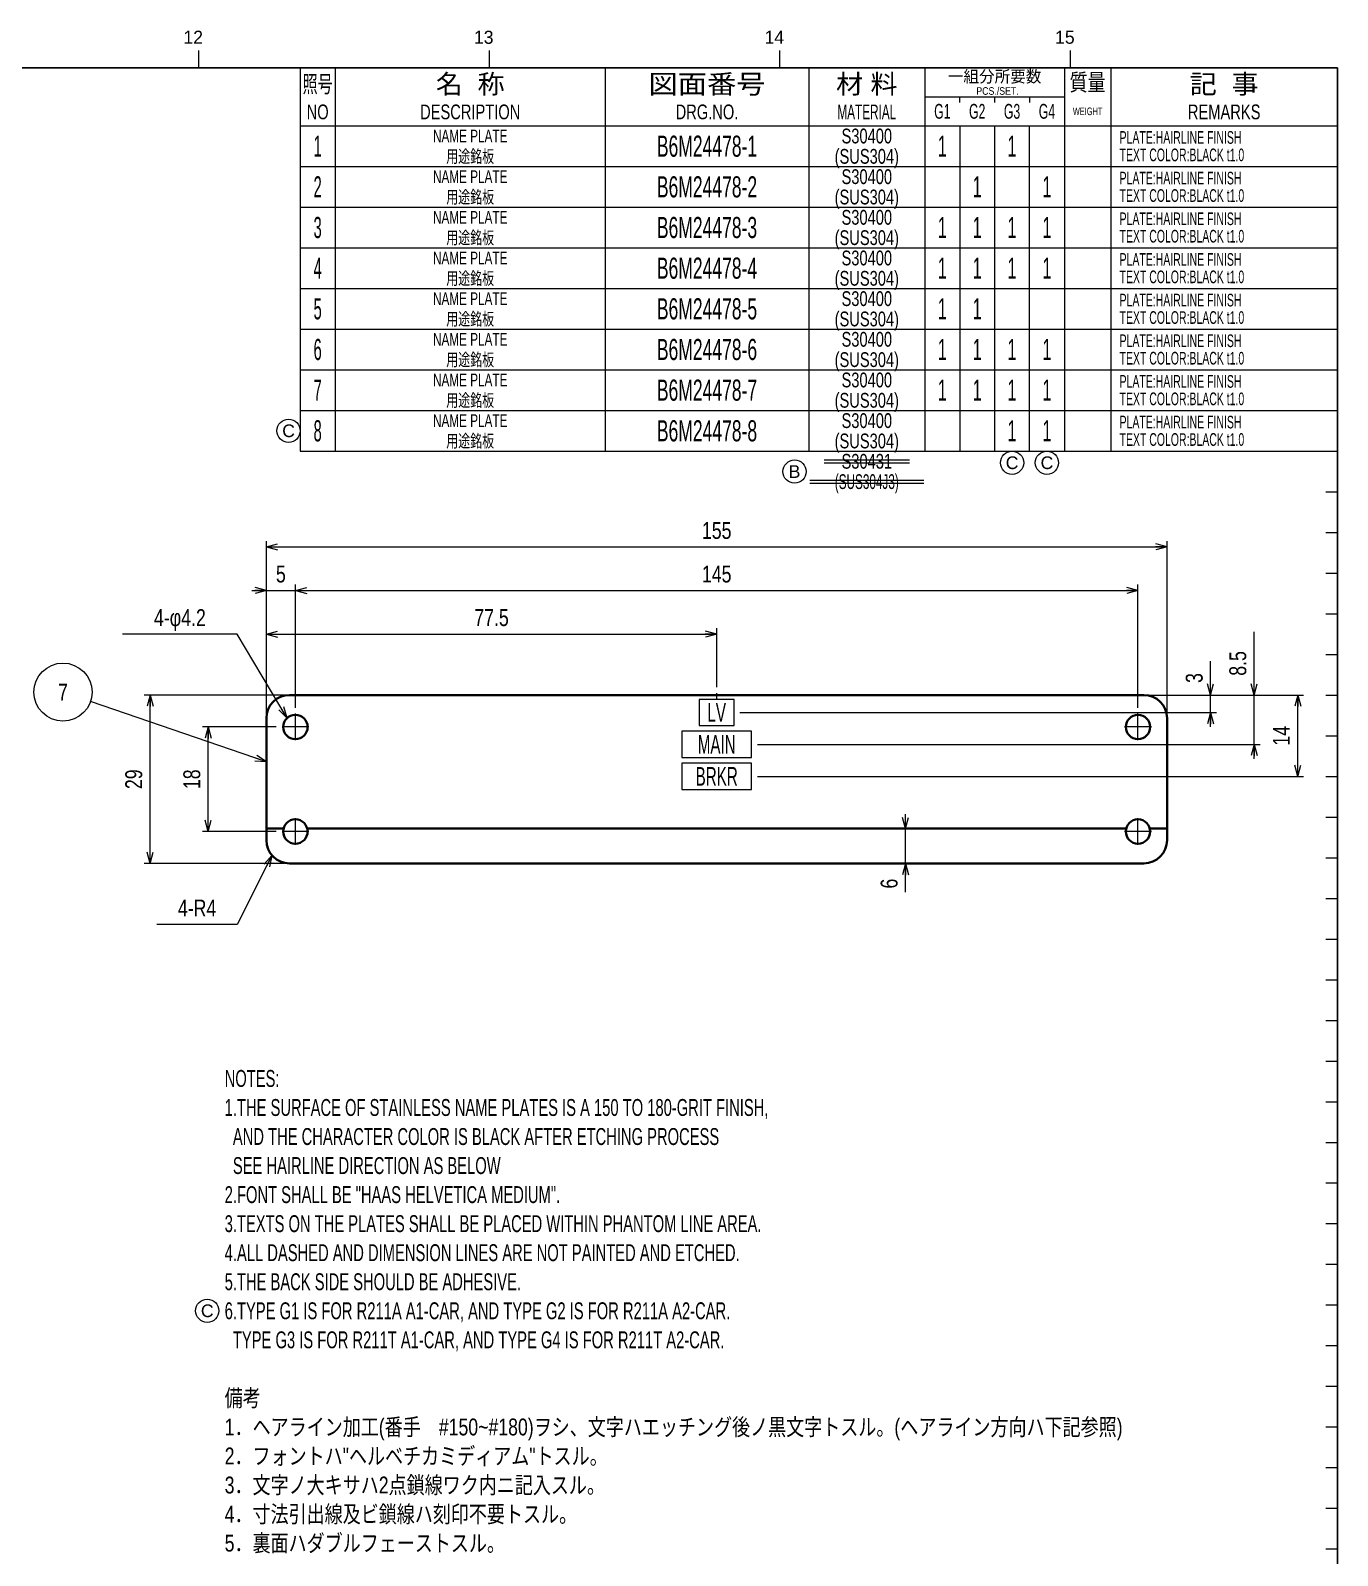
# Model space of a CAD drawing. Header units: millimetres. Extents: x 10 to 832, y 7 to 590.
# Drawn here: x 606.6 to 831.5, y 327.9 to 590.4 of the extents above; entities that cross this region are included whole.
import ezdxf
from ezdxf.enums import TextEntityAlignment as Align

# ---------------------------------------------------------------- set-up
doc = ezdxf.new("R2010")
doc.units = ezdxf.units.MM
doc.linetypes.add('DASHDOT', pattern=[25.3, 12.7, -6.3, 0, -6.3])
doc.linetypes.add('DIVIDE', pattern=[31.6, 12.7, -6.3, 0, -6.3, 0, -6.3])
for name, color, linetype in [('GR1_03', 7, 'Continuous'), ('GR1_05', 7, 'Continuous'), ('GR1_08', 7, 'Continuous'), ('GR1_15', 7, 'Continuous'), ('GR1_16', 7, 'Continuous'), ('図面枠B6M', 7, 'Continuous'), ('表題、部品表_01', 7, 'Continuous'), ('表題、部品表_02', 7, 'Continuous'), ('表題、部品表_03', 7, 'Continuous')]:
    doc.layers.add(name, color=color, linetype=linetype)
doc.styles.add('HG丸ｺﾞｼｯｸM-PRO', font='')
doc.styles.get('HG丸ｺﾞｼｯｸM-PRO').set_extended_font_data('HG丸ｺﾞｼｯｸM-PRO')

# ---------------------------------------------------------------- blocks, each defined once
blk = doc.blocks.new('BLKF023')
at = {"layer": '図面枠B6M', "color": 4, "linetype": 'Continuous', "lineweight": 13}
for p, q in [((635.5, 587), (635.5, 584)), ((685.5, 587), (685.5, 584)), ((735.5, 587), (735.5, 584)), ((785.5, 587), (785.5, 584)), ((829.5, 567), (831.5, 567)), ((829.5, 560), (831.5, 560)), ((829.5, 553), (831.5, 553)), ((829.5, 546), (831.5, 546)), ((829.5, 539), (831.5, 539)), ((829.5, 532), (831.5, 532)), ((829.5, 525), (831.5, 525)), ((829.5, 518), (831.5, 518)), ((829.5, 511), (831.5, 511)), ((829.5, 504), (831.5, 504)), ((829.5, 497), (831.5, 497)), ((829.5, 490), (831.5, 490)), ((829.5, 483), (831.5, 483)), ((829.5, 476), (831.5, 476)), ((829.5, 469), (831.5, 469)), ((829.5, 462), (831.5, 462)), ((829.5, 455), (831.5, 455)), ((829.5, 448), (831.5, 448)), ((829.5, 441), (831.5, 441)), ((829.5, 434), (831.5, 434)), ((829.5, 427), (831.5, 427)), ((829.5, 420), (831.5, 420)), ((829.5, 413), (831.5, 413)), ((829.5, 406), (831.5, 406)), ((829.5, 399), (831.5, 399)), ((829.5, 392), (831.5, 392)), ((829.5, 385), (831.5, 385)), ((829.5, 378), (831.5, 378)), ((829.5, 371), (831.5, 371)), ((829.5, 364), (831.5, 364)), ((829.5, 357), (831.5, 357)), ((829.5, 350), (831.5, 350)), ((829.5, 343), (831.5, 343)), ((829.5, 336), (831.5, 336)), ((829.5, 329), (831.5, 329))]:
    blk.add_line(p, q, dxfattribs=at)
at = {"layer": '図面枠B6M', "color": 2, "linetype": 'Continuous', "lineweight": 25}
for p, q in [((35.5, 584), (831.5, 584)), ((831.5, 584), (831.5, 15))]:
    blk.add_line(p, q, dxfattribs=at)
at = {"layer": '図面枠B6M', "color": 4, "linetype": 'Continuous', "lineweight": 13, "style": 'HG丸ｺﾞｼｯｸM-PRO', "width": 1.003994}
for s, p in [('12', (632.9, 587.45)), ('13', (682.9, 587.45)), ('14', (732.9, 587.45)), ('15', (782.9, 587.45))]:
    blk.add_text(s, height=2.255, dxfattribs=at).set_placement(p, align=Align.BOTTOM_LEFT)
blk = doc.blocks.new('BLKF025')
at = {"layer": '表題、部品表_02', "color": 4, "linetype": 'Continuous', "lineweight": 13}
for p, q in [((653, 574), (653, 567)), ((653, 574), (831.5, 574)), ((659, 574), (659, 567)), ((705.5, 574), (705.5, 567)), ((740.5, 574), (740.5, 567)), ((760.5, 574), (760.5, 567)), ((766.5, 574), (766.5, 567)), ((772.5, 574), (772.5, 567)), ((778.5, 567), (778.5, 574)), ((784.5, 574), (784.5, 567)), ((792.5, 574), (792.5, 567)), ((831.5, 574), (831.5, 567)), ((653, 567), (831.5, 567))]:
    blk.add_line(p, q, dxfattribs=at)
blk = doc.blocks.new('BLKF027')
at = {"layer": '表題、部品表_02', "color": 4, "linetype": 'Continuous', "lineweight": 13}
for p, q in [((653, 567), (653, 560)), ((653, 567), (831.5, 567)), ((659, 567), (659, 560)), ((705.5, 567), (705.5, 560)), ((740.5, 567), (740.5, 560)), ((760.5, 567), (760.5, 560)), ((766.5, 567), (766.5, 560)), ((772.5, 567), (772.5, 560)), ((778.5, 560), (778.5, 567)), ((784.5, 567), (784.5, 560)), ((792.5, 567), (792.5, 560)), ((831.5, 567), (831.5, 560)), ((653, 560), (831.5, 560))]:
    blk.add_line(p, q, dxfattribs=at)
blk = doc.blocks.new('BLKF170')
at = {"layer": '表題、部品表_02', "color": 4, "linetype": 'Continuous', "lineweight": 13}
for p, q in [((653, 560), (653, 553)), ((653, 560), (831.5, 560)), ((659, 560), (659, 553)), ((705.5, 560), (705.5, 553)), ((740.5, 560), (740.5, 553)), ((760.5, 560), (760.5, 553)), ((766.5, 560), (766.5, 553)), ((772.5, 560), (772.5, 553)), ((778.5, 553), (778.5, 560)), ((784.5, 560), (784.5, 553)), ((792.5, 560), (792.5, 553)), ((831.5, 560), (831.5, 553)), ((653, 553), (831.5, 553))]:
    blk.add_line(p, q, dxfattribs=at)
blk = doc.blocks.new('BLKF172')
at = {"layer": '表題、部品表_02', "color": 4, "linetype": 'Continuous', "lineweight": 13}
for p, q in [((653, 553), (653, 546)), ((653, 553), (831.5, 553)), ((659, 553), (659, 546)), ((705.5, 553), (705.5, 546)), ((740.5, 553), (740.5, 546)), ((760.5, 553), (760.5, 546)), ((766.5, 553), (766.5, 546)), ((772.5, 553), (772.5, 546)), ((778.5, 546), (778.5, 553)), ((784.5, 553), (784.5, 546)), ((792.5, 553), (792.5, 546)), ((831.5, 553), (831.5, 546)), ((653, 546), (831.5, 546))]:
    blk.add_line(p, q, dxfattribs=at)
blk = doc.blocks.new('BLKF174')
at = {"layer": '表題、部品表_02', "color": 4, "linetype": 'Continuous', "lineweight": 13}
for p, q in [((653, 546), (653, 539)), ((653, 546), (831.5, 546)), ((659, 546), (659, 539)), ((705.5, 546), (705.5, 539)), ((740.5, 546), (740.5, 539)), ((760.5, 546), (760.5, 539)), ((766.5, 546), (766.5, 539)), ((772.5, 546), (772.5, 539)), ((778.5, 539), (778.5, 546)), ((784.5, 546), (784.5, 539)), ((792.5, 546), (792.5, 539)), ((831.5, 546), (831.5, 539)), ((653, 539), (831.5, 539))]:
    blk.add_line(p, q, dxfattribs=at)
blk = doc.blocks.new('BLKF176')
at = {"layer": '表題、部品表_02', "color": 4, "linetype": 'Continuous', "lineweight": 13}
for p, q in [((653, 539), (653, 532)), ((653, 539), (831.5, 539)), ((659, 539), (659, 532)), ((705.5, 539), (705.5, 532)), ((740.5, 539), (740.5, 532)), ((760.5, 539), (760.5, 532)), ((766.5, 539), (766.5, 532)), ((772.5, 539), (772.5, 532)), ((778.5, 532), (778.5, 539)), ((784.5, 539), (784.5, 532)), ((792.5, 539), (792.5, 532)), ((831.5, 539), (831.5, 532)), ((653, 532), (831.5, 532))]:
    blk.add_line(p, q, dxfattribs=at)
blk = doc.blocks.new('BLKF302')
at = {"layer": '表題、部品表_02', "color": 4, "linetype": 'Continuous', "lineweight": 13}
for p, q in [((653, 532), (653, 525)), ((653, 532), (831.5, 532)), ((659, 532), (659, 525)), ((705.5, 532), (705.5, 525)), ((740.5, 532), (740.5, 525)), ((760.5, 532), (760.5, 525)), ((766.5, 532), (766.5, 525)), ((772.5, 532), (772.5, 525)), ((778.5, 525), (778.5, 532)), ((784.5, 532), (784.5, 525)), ((792.5, 532), (792.5, 525)), ((831.5, 532), (831.5, 525)), ((653, 525), (831.5, 525))]:
    blk.add_line(p, q, dxfattribs=at)
blk = doc.blocks.new('BLKF305')
at = {"layer": '表題、部品表_01', "color": 4, "linetype": 'Continuous', "lineweight": 13}
for p, q in [((653, 584), (653, 574)), ((653, 584), (831.5, 584)), ((659, 584), (659, 574)), ((705.5, 584), (705.5, 574)), ((740.5, 584), (740.5, 574)), ((760.5, 584), (760.5, 574)), ((784.5, 584), (784.5, 574)), ((792.5, 584), (792.5, 574)), ((831.5, 584), (831.5, 574)), ((760.5, 579), (784.5, 579)), ((766.5, 578), (766.5, 579)), ((772.5, 579), (772.5, 578)), ((778.5, 579), (778.5, 578)), ((653, 574), (831.5, 574))]:
    blk.add_line(p, q, dxfattribs=at)
at = {"layer": '表題、部品表_01', "color": 3, "linetype": 'Continuous', "lineweight": 35, "style": 'HG丸ｺﾞｼｯｸM-PRO'}
for s, height, width, p in [('照号', 2.909, 0.651535, (656, 581.2)), ('名  称', 3.273, 1.042426, (682.25, 581.2)), ('図面番号', 3.273, 1.127518, (723, 581.2)), ('材 料', 3.273, 1.042439, (750.5, 581.2)), ('一組分所要数', 2.036, 0.966638, (772.5, 582.5)), ('質量', 2.909, 0.781842, (788.5, 581.5)), ('記  事', 3.273, 1.042426, (812, 581.2)), ('PCS./SET.', 1.309, 0.862935, (773, 580)), ('NO', 2.545, 0.740841, (656, 576.4)), ('DESCRIPTION', 2.5455, 0.741365, (682.25, 576.4)), ('DRG.NO.', 2.545, 0.741189, (723, 576.4)), ('MATERIAL', 2.545, 0.594756, (750.5, 576.4)), ('REMARKS', 2.545, 0.742803, (812, 576.4)), ('WEIGHT', 1.309, 0.635507, (788.5, 576.5))]:
    blk.add_text(s, height=height, dxfattribs=dict(at, width=width)).set_placement(p, align=Align.MIDDLE_CENTER)
blk = doc.blocks.new('BLKF304')
at = {"layer": '表題、部品表_01', "color": 3, "linetype": 'Continuous', "lineweight": 13}
blk.add_blockref('BLKF305', (0, 0), dxfattribs=at)
at = {"layer": '表題、部品表_01', "color": 3, "linetype": 'Continuous', "lineweight": 35, "style": 'HG丸ｺﾞｼｯｸM-PRO', "width": 0.618348}
for s, p in [('G1', (763.5, 576.5)), ('G2', (769.5, 576.5)), ('G3', (775.5, 576.5)), ('G4', (781.5, 576.5))]:
    blk.add_text(s, height=2.545, dxfattribs=at).set_placement(p, align=Align.MIDDLE_CENTER)
blk = doc.blocks.new('BLKF310')
at = {"layer": 'GR1_08', "color": 3, "linetype": 'Continuous', "lineweight": 35}
for p, q in [((651.17, 476.01), (798.17, 476.01)), ((647.17, 472.01), (647.17, 451.01)), ((802.17, 472.01), (802.17, 451.01)), ((647.17, 453.01), (650.13, 453.01)), ((654.21, 453.01), (795.13, 453.01)), ((799.21, 453.01), (802.17, 453.01)), ((651.17, 447.01), (798.17, 447.01))]:
    blk.add_line(p, q, dxfattribs=at)
for centre in [(652.17, 470.51), (797.17, 470.51), (652.17, 452.51), (797.17, 452.51)]:
    blk.add_circle(centre, 2.1, dxfattribs=at)
for centre, start, end in [((651.17, 472.01), 90, 180), ((798.17, 472.01), 0, 90), ((651.17, 451.01), 180, 270), ((798.17, 451.01), 270, 0)]:
    blk.add_arc(centre, 4, start, end, dxfattribs=at)
blk = doc.blocks.new('BLKF309')
at = {"layer": 'GR1_08', "color": 3, "linetype": 'Continuous', "lineweight": 35}
blk.add_blockref('BLKF310', (0, 0), dxfattribs=at)
blk = doc.blocks.new('FXTIP_ARROW_E')
at = {"color": 0, "linetype": 'Continuous', "lineweight": -2}
for q in [(-1, 0), (-0.97, 0.26), (-0.97, -0.26)]:
    blk.add_line((0, 0), q, dxfattribs=at)
blk = doc.blocks.new('FXTIP_ARROW_S')
at = {"color": 0, "linetype": 'Continuous', "lineweight": -2}
for q in [(-1, 0), (-0.97, 0.26), (-0.97, -0.26)]:
    blk.add_line((0, 0), q, dxfattribs=at)
blk = doc.blocks.new('BLKF311')
at = {"layer": 'GR1_03', "color": 4, "linetype": 'DIVIDE', "lineweight": 13}
for p, q in [((730.67, 469.76), (718.67, 469.76)), ((718.67, 469.76), (718.67, 465.26)), ((730.67, 465.26), (730.67, 469.76)), ((718.67, 465.26), (730.67, 465.26))]:
    blk.add_line(p, q, dxfattribs=at)
blk = doc.blocks.new('BLKF312')
at = {"layer": 'GR1_03', "color": 4, "linetype": 'DIVIDE', "lineweight": 13}
for p, q in [((730.67, 464.26), (718.67, 464.26)), ((718.67, 464.26), (718.67, 459.76)), ((730.67, 459.76), (730.67, 464.26)), ((718.67, 459.76), (730.67, 459.76))]:
    blk.add_line(p, q, dxfattribs=at)
blk = doc.blocks.new('BLKF313')
at = {"layer": 'GR1_03', "color": 4, "linetype": 'DIVIDE', "lineweight": 13}
for p, q in [((727.67, 475.26), (721.67, 475.26)), ((721.67, 475.26), (721.67, 470.76)), ((727.67, 470.76), (727.67, 475.26)), ((721.67, 470.76), (727.67, 470.76))]:
    blk.add_line(p, q, dxfattribs=at)
blk = doc.blocks.new('BLKF316')
at = {"layer": 'GR1_05', "color": 4, "linetype": 'Continuous', "lineweight": 13}
for p, q in [((743.15, 516.5), (757.85, 516.5)), ((743.15, 516), (757.85, 516)), ((740.7, 513), (760.3, 513)), ((740.7, 512.5), (760.3, 512.5))]:
    blk.add_line(p, q, dxfattribs=at)
at = {"layer": 'GR1_05', "color": 3, "linetype": 'Continuous', "lineweight": 35, "style": 'HG丸ｺﾞｼｯｸM-PRO'}
for s, width, p in [('S30431', 0.740904, (750.5, 516.25)), ('(SUS304J3)', 0.593559, (750.5, 512.75))]:
    blk.add_text(s, height=2.545, dxfattribs=dict(at, width=width)).set_placement(p, align=Align.MIDDLE_CENTER)
blk = doc.blocks.new('BLKF317')
at = {"layer": 'GR1_05', "color": 4, "linetype": 'Continuous', "lineweight": 13}
blk.add_circle((738.07, 514.48), 2, dxfattribs=at)
at = {"layer": 'GR1_05', "color": 4, "linetype": 'Continuous', "lineweight": 13, "style": 'HG丸ｺﾞｼｯｸM-PRO', "width": 1.04272}
blk.add_text('B', height=2.18, dxfattribs=at).set_placement((738.07, 514.48), align=Align.MIDDLE_CENTER)
blk = doc.blocks.new('BLKF366')
at = {"layer": '表題、部品表_02', "color": 4, "linetype": 'Continuous', "lineweight": 13}
for p, q in [((653, 525), (653, 518)), ((653, 525), (831.5, 525)), ((659, 525), (659, 518)), ((705.5, 525), (705.5, 518)), ((740.5, 525), (740.5, 518)), ((760.5, 525), (760.5, 518)), ((766.5, 525), (766.5, 518)), ((772.5, 525), (772.5, 518)), ((778.5, 518), (778.5, 525)), ((784.5, 525), (784.5, 518)), ((792.5, 525), (792.5, 518)), ((831.5, 525), (831.5, 518)), ((653, 518), (831.5, 518))]:
    blk.add_line(p, q, dxfattribs=at)
blk = doc.blocks.new('BLKF368')
at = {"layer": 'GR1_05', "color": 4, "linetype": 'Continuous', "lineweight": 13}
blk.add_circle((651, 521.5), 2, dxfattribs=at)
at = {"layer": 'GR1_05', "color": 4, "linetype": 'Continuous', "lineweight": 13, "style": 'HG丸ｺﾞｼｯｸM-PRO', "width": 1.042931}
blk.add_text('C', height=2.18, dxfattribs=at).set_placement((651, 521.5), align=Align.MIDDLE_CENTER)
blk = doc.blocks.new('BLKF369')
at = {"layer": 'GR1_05', "color": 4, "linetype": 'Continuous', "lineweight": 13}
blk.add_circle((637, 370), 2, dxfattribs=at)
at = {"layer": 'GR1_05', "color": 4, "linetype": 'Continuous', "lineweight": 13, "style": 'HG丸ｺﾞｼｯｸM-PRO', "width": 1.042931}
blk.add_text('C', height=2.18, dxfattribs=at).set_placement((637, 370), align=Align.MIDDLE_CENTER)
blk = doc.blocks.new('BLKF371')
at = {"layer": 'GR1_05', "color": 4, "linetype": 'Continuous', "lineweight": 13}
blk.add_circle((775.5, 516), 2, dxfattribs=at)
at = {"layer": 'GR1_05', "color": 4, "linetype": 'Continuous', "lineweight": 13, "style": 'HG丸ｺﾞｼｯｸM-PRO', "width": 1.042931}
blk.add_text('C', height=2.18, dxfattribs=at).set_placement((775.5, 516), align=Align.MIDDLE_CENTER)
blk = doc.blocks.new('BLKF372')
at = {"layer": 'GR1_05', "color": 4, "linetype": 'Continuous', "lineweight": 13}
blk.add_circle((781.5, 516), 2, dxfattribs=at)
at = {"layer": 'GR1_05', "color": 4, "linetype": 'Continuous', "lineweight": 13, "style": 'HG丸ｺﾞｼｯｸM-PRO', "width": 1.042931}
blk.add_text('C', height=2.18, dxfattribs=at).set_placement((781.5, 516), align=Align.MIDDLE_CENTER)

msp = doc.modelspace()

# ---------------------------------------------------------------- linework, layer by layer
at = {"layer": 'GR1_08', "color": 4, "linetype": 'DASHDOT', "lineweight": 13}
for p, q in [((724.67, 475.26), (724.67, 476.34)), ((652.17, 468.21), (652.17, 472.81)), ((797.17, 468.21), (797.17, 472.81)), ((654.47, 470.51), (649.87, 470.51)), ((799.47, 470.51), (794.87, 470.51)), ((652.17, 450.21), (652.17, 454.81)), ((797.17, 450.21), (797.17, 454.81)), ((654.47, 452.51), (649.87, 452.51)), ((799.47, 452.51), (794.87, 452.51))]:
    msp.add_line(p, q, dxfattribs=at)
at = {"layer": 'GR1_08', "color": 4, "linetype": 'Continuous', "lineweight": 13}
for p, q in [((757.17, 453.01), (757.17, 455.51)), ((757.17, 447.01), (757.17, 453.01)), ((757.17, 442.05), (757.17, 447.01))]:
    msp.add_line(p, q, dxfattribs=at)
at = {"layer": 'GR1_15', "color": 4, "linetype": 'Continuous', "lineweight": 13}
msp.add_line((647.17, 464.49), (616.9, 474.89), dxfattribs=at)
msp.add_circle((612.17, 476.51), 5, dxfattribs=at)
at = {"layer": 'GR1_16', "color": 4, "linetype": 'Continuous', "lineweight": 13}
for p, q in [((647.17, 473.01), (647.17, 502.51)), ((647.17, 501.51), (802.17, 501.51)), ((802.17, 473.01), (802.17, 502.51)), ((644.67, 494.01), (647.17, 494.01)), ((647.17, 473.01), (647.17, 495.01)), ((647.17, 494.01), (652.17, 494.01)), ((652.17, 473.81), (652.17, 495.01)), ((652.17, 494.01), (797.17, 494.01)), ((797.17, 473.81), (797.17, 495.01)), ((642.17, 486.51), (622.41, 486.51)), ((650.73, 472.05), (642.17, 486.51)), ((647.17, 473.01), (647.17, 487.51)), ((647.17, 486.51), (724.67, 486.51)), ((724.67, 477.34), (724.67, 487.51)), ((817.17, 476.01), (817.17, 486.89)), ((809.67, 476.01), (809.67, 481.86)), ((650.17, 476.01), (626.17, 476.01)), ((627.17, 447.01), (627.17, 476.01)), ((799.17, 476.01), (810.67, 476.01)), ((799.17, 476.01), (818.17, 476.01)), ((799.17, 476.01), (825.67, 476.01)), ((809.67, 473.01), (809.67, 476.01)), ((817.17, 467.51), (817.17, 476.01)), ((824.67, 462.01), (824.67, 476.01)), ((728.67, 473.01), (810.67, 473.01)), ((809.67, 470.51), (809.67, 473.01)), ((648.87, 470.51), (636.17, 470.51)), ((637.17, 452.51), (637.17, 470.51)), ((731.67, 467.51), (818.17, 467.51)), ((817.17, 465.01), (817.17, 467.51)), ((731.67, 462.01), (825.67, 462.01)), ((648.87, 452.51), (636.17, 452.51)), ((650.17, 447.01), (626.17, 447.01)), ((648.13, 448.41), (642.17, 436.51)), ((642.17, 436.51), (628.33, 436.51))]:
    msp.add_line(p, q, dxfattribs=at)

# ---------------------------------------------------------------- block references
at = {"layer": 'GR1_03', "color": 4, "linetype": 'DIVIDE', "lineweight": 13}
for name in ['BLKF313', 'BLKF311', 'BLKF312']:
    msp.add_blockref(name, (0, 0), dxfattribs=at)
at = {"layer": 'GR1_05', "color": 4, "linetype": 'Continuous', "lineweight": 13}
for name in ['BLKF368', 'BLKF316', 'BLKF371', 'BLKF372', 'BLKF317', 'BLKF369']:
    msp.add_blockref(name, (0, 0), dxfattribs=at)
at = {"layer": 'GR1_08', "color": 3, "linetype": 'Continuous', "lineweight": 35}
msp.add_blockref('BLKF309', (0, 0), dxfattribs=at)
at = {"layer": 'GR1_08', "color": 4, "linetype": 'Continuous', "lineweight": 13, "xscale": 2, "yscale": 2}
for name, p, rotation in [('FXTIP_ARROW_S', (757.17, 453.01), 270), ('FXTIP_ARROW_E', (757.17, 447.01), 90)]:
    msp.add_blockref(name, p, dxfattribs=dict(at, rotation=rotation))
at = {"layer": 'GR1_15', "color": 4, "linetype": 'Continuous', "lineweight": 13, "xscale": 2, "yscale": 2, "rotation": 341.041296716666}
msp.add_blockref('FXTIP_ARROW_S', (647.17, 464.49), dxfattribs=at)
at = {"layer": 'GR1_16', "color": 4, "linetype": 'Continuous', "lineweight": 13, "xscale": 2, "yscale": 2}
for name, p, rotation in [('FXTIP_ARROW_S', (647.17, 501.51), 180), ('FXTIP_ARROW_E', (802.17, 501.51), 360), ('FXTIP_ARROW_E', (647.17, 494.01), 360), ('FXTIP_ARROW_S', (652.17, 494.01), 180), ('FXTIP_ARROW_E', (797.17, 494.01), 360), ('FXTIP_ARROW_S', (647.17, 486.51), 180), ('FXTIP_ARROW_E', (724.67, 486.51), 360), ('FXTIP_ARROW_S', (809.67, 476.01), 270), ('FXTIP_ARROW_S', (817.17, 476.01), 270), ('FXTIP_ARROW_E', (627.17, 476.01), 90), ('FXTIP_ARROW_E', (824.67, 476.01), 90), ('FXTIP_ARROW_S', (650.73, 472.05), 300.6216742742859), ('FXTIP_ARROW_E', (809.67, 473.01), 90), ('FXTIP_ARROW_E', (637.17, 470.51), 90), ('FXTIP_ARROW_E', (817.17, 467.51), 90), ('FXTIP_ARROW_S', (824.67, 462.01), 270), ('FXTIP_ARROW_S', (637.17, 452.51), 270), ('FXTIP_ARROW_S', (627.17, 447.01), 270), ('FXTIP_ARROW_S', (648.13, 448.41), 63.37889300734336)]:
    msp.add_blockref(name, p, dxfattribs=dict(at, rotation=rotation))
at = {"layer": '図面枠B6M', "color": 4, "linetype": 'Continuous', "lineweight": 13}
msp.add_blockref('BLKF023', (0, 0), dxfattribs=at)
at = {"layer": '表題、部品表_01', "color": 3, "linetype": 'Continuous', "lineweight": 35}
msp.add_blockref('BLKF304', (0, 0), dxfattribs=at)
at = {"layer": '表題、部品表_02', "color": 4, "linetype": 'Continuous', "lineweight": 13}
for name in ['BLKF025', 'BLKF027', 'BLKF170', 'BLKF172', 'BLKF174', 'BLKF176', 'BLKF302', 'BLKF366']:
    msp.add_blockref(name, (0, 0), dxfattribs=at)

# ---------------------------------------------------------------- texts
at = {"layer": 'GR1_08', "color": 3, "linetype": 'Continuous', "lineweight": 35, "style": 'HG丸ｺﾞｼｯｸM-PRO'}
for s, width, p in [('LV', 0.611232, (724.67, 473.01)), ('MAIN', 0.609108, (724.67, 467.51)), ('BRKR', 0.610352, (724.67, 462.01))]:
    msp.add_text(s, height=3.2, dxfattribs=dict(at, width=width)).set_placement(p, align=Align.MIDDLE_CENTER)
at = {"layer": 'GR1_08', "color": 3, "linetype": 'Continuous', "lineweight": 35, "style": 'HG丸ｺﾞｼｯｸM-PRO', "width": 0.784542}
msp.add_text('6', height=2.91, rotation=90, dxfattribs=at).set_placement((756.67, 443.54), align=Align.BOTTOM_CENTER)
at = {"layer": 'GR1_15', "color": 3, "linetype": 'Continuous', "lineweight": 35, "style": 'HG丸ｺﾞｼｯｸM-PRO', "width": 0.784542}
msp.add_text('7', height=2.91, rotation=0, dxfattribs=at).set_placement((612.17, 476.51), align=Align.MIDDLE_CENTER)
at = {"layer": 'GR1_16', "color": 3, "linetype": 'Continuous', "lineweight": 35, "style": 'HG丸ｺﾞｼｯｸM-PRO'}
for s, height, rotation, width, p in [('155', 2.909, 0, 0.784542, (724.67, 502.01)), ('5', 2.91, 0, 0.784542, (649.67, 494.51)), ('145', 2.909, 0, 0.784542, (724.67, 494.51)), ('77.5', 2.909, 0, 0.784749, (685.92, 487.01)), ('8.5', 2.909, 90, 0.784839, (816.67, 481.45)), ('3', 2.91, 90, 0.784542, (809.17, 478.94)), ('14', 2.909, 90, 0.784542, (824.17, 469.01)), ('29', 2.909, 90, 0.784542, (626.67, 461.51)), ('18', 2.909, 90, 0.784542, (636.67, 461.51))]:
    msp.add_text(s, height=height, rotation=rotation, dxfattribs=dict(at, width=width)).set_placement(p, align=Align.BOTTOM_CENTER)
for s, width, p in [('4-φ4.2', 0.783565, (632.29, 487.01)), ('4-R4', 0.783129, (635.25, 437.01))]:
    msp.add_text(s, height=2.909, dxfattribs=dict(at, width=width)).set_placement(p, align=Align.BOTTOM_CENTER)
at = {"layer": '表題、部品表_01', "color": 3, "linetype": 'Continuous', "lineweight": 35, "style": 'HG丸ｺﾞｼｯｸM-PRO'}
for s, height, width, p in [('NOTES:', 2.909, 0.651134, (640, 410)), ('1.THE SURFACE OF STAINLESS NAME PLATES IS A 150 TO 180-GRIT FINISH,', 2.9091, 0.651906, (640, 405)), ('  AND THE CHARACTER COLOR IS BLACK AFTER ETCHING PROCESS', 2.9091, 0.651822, (640, 400)), ('  SEE HAIRLINE DIRECTION AS BELOW', 2.9091, 0.6519, (640, 395)), ('2.FONT SHALL BE "HAAS HELVETICA MEDIUM".', 2.9091, 0.651802, (640, 390)), ('3.TEXTS ON THE PLATES SHALL BE PLACED WITHIN PHANTOM LINE AREA.', 2.9091, 0.651427, (640, 385)), ('4.ALL DASHED AND DIMENSION LINES ARE NOT PAINTED AND ETCHED.', 2.9091, 0.651815, (640, 380)), ('5.THE BACK SIDE SHOULD BE ADHESIVE.', 2.9091, 0.651629, (640, 375)), ('6.TYPE G1 IS FOR R211A A1-CAR, AND TYPE G2 IS FOR R211A A2-CAR.', 2.9091, 0.652348, (640, 370)), ('  TYPE G3 IS FOR R211T A1-CAR, AND TYPE G4 IS FOR R211T A2-CAR.', 2.9091, 0.652198, (640, 365)), ('備考', 2.909, 0.781842, (640, 355)), ('1．ヘアライン加工(番手\u3000#150~#180)ヲシ、文字ハエッチング後ノ黒文字トスル。(ヘアライン方向ハ下記参照)', 2.9091, 0.78218, (640, 350)), ('2．フォントハ"ヘルベチカミディアム"トスル。', 2.9091, 0.782029, (640, 345)), ('3．文字ノ大キサハ2点鎖線ワク内ニ記入スル。', 2.9091, 0.782029, (640, 340)), ('4．寸法引出線及ビ鎖線ハ刻印不要トスル。', 2.9091, 0.781944, (640, 335)), ('5．裏面ハダブルフェーストスル。', 2.9091, 0.78197, (640, 330))]:
    msp.add_text(s, height=height, dxfattribs=dict(at, width=width)).set_placement(p, align=Align.MIDDLE_LEFT)
at = {"layer": '表題、部品表_03', "color": 3, "linetype": 'Continuous', "lineweight": 35, "style": 'HG丸ｺﾞｼｯｸM-PRO'}
for s, height, width, p in [('NAME PLATE', 2.182, 0.692312, (682.25, 572.25)), ('B6M24478-1', 3.636, 0.619572, (723, 570.5)), ('S30400', 2.545, 0.740904, (750.5, 572.25)), ('1', 3.64, 0.521199, (656, 570.5)), ('用途銘板', 2.182, 0.692256, (682.25, 568.75)), ('(SUS304)', 2.545, 0.740651, (750.5, 568.75)), ('1', 3.64, 0.576062, (763.5, 570.5)), ('1', 3.64, 0.576062, (775.5, 570.5)), ('2', 3.64, 0.521199, (656, 563.5)), ('NAME PLATE', 2.182, 0.692312, (682.25, 565.25)), ('B6M24478-2', 3.636, 0.619572, (723, 563.5)), ('S30400', 2.545, 0.740904, (750.5, 565.25)), ('1', 3.64, 0.576062, (769.5, 563.5)), ('1', 3.64, 0.576062, (781.5, 563.5)), ('用途銘板', 2.182, 0.692256, (682.25, 561.75)), ('(SUS304)', 2.545, 0.740651, (750.5, 561.75)), ('NAME PLATE', 2.182, 0.692312, (682.25, 558.25)), ('S30400', 2.545, 0.740904, (750.5, 558.25)), ('3', 3.64, 0.521199, (656, 556.5)), ('B6M24478-3', 3.636, 0.619572, (723, 556.5)), ('1', 3.64, 0.576062, (763.5, 556.5)), ('1', 3.64, 0.576062, (769.5, 556.5)), ('1', 3.64, 0.576062, (775.5, 556.5)), ('1', 3.64, 0.576062, (781.5, 556.5)), ('用途銘板', 2.182, 0.692256, (682.25, 554.75)), ('(SUS304)', 2.545, 0.740651, (750.5, 554.75)), ('NAME PLATE', 2.182, 0.692312, (682.25, 551.25)), ('B6M24478-4', 3.636, 0.619572, (723, 549.5)), ('S30400', 2.545, 0.740904, (750.5, 551.25)), ('4', 3.64, 0.521199, (656, 549.5)), ('用途銘板', 2.182, 0.692256, (682.25, 547.75)), ('(SUS304)', 2.545, 0.740651, (750.5, 547.75)), ('1', 3.64, 0.576062, (763.5, 549.5)), ('1', 3.64, 0.576062, (769.5, 549.5)), ('1', 3.64, 0.576062, (775.5, 549.5)), ('1', 3.64, 0.576062, (781.5, 549.5)), ('5', 3.64, 0.521199, (656, 542.5)), ('NAME PLATE', 2.182, 0.692312, (682.25, 544.25)), ('B6M24478-5', 3.636, 0.619572, (723, 542.5)), ('S30400', 2.545, 0.740904, (750.5, 544.25)), ('1', 3.64, 0.576062, (763.5, 542.5)), ('1', 3.64, 0.576062, (769.5, 542.5)), ('用途銘板', 2.182, 0.692256, (682.25, 540.75)), ('(SUS304)', 2.545, 0.740651, (750.5, 540.75)), ('NAME PLATE', 2.182, 0.692312, (682.25, 537.25)), ('S30400', 2.545, 0.740904, (750.5, 537.25)), ('6', 3.64, 0.521199, (656, 535.5)), ('B6M24478-6', 3.636, 0.619572, (723, 535.5)), ('1', 3.64, 0.576062, (763.5, 535.5)), ('1', 3.64, 0.576062, (769.5, 535.5)), ('1', 3.64, 0.576062, (775.5, 535.5)), ('1', 3.64, 0.576062, (781.5, 535.5)), ('用途銘板', 2.182, 0.692256, (682.25, 533.75)), ('(SUS304)', 2.545, 0.740651, (750.5, 533.75)), ('NAME PLATE', 2.182, 0.692312, (682.25, 530.25)), ('B6M24478-7', 3.636, 0.619572, (723, 528.5)), ('S30400', 2.545, 0.740904, (750.5, 530.25)), ('7', 3.64, 0.521199, (656, 528.5)), ('用途銘板', 2.182, 0.692256, (682.25, 526.75)), ('(SUS304)', 2.545, 0.740651, (750.5, 526.75)), ('1', 3.64, 0.576062, (763.5, 528.5)), ('1', 3.64, 0.576062, (769.5, 528.5)), ('1', 3.64, 0.576062, (775.5, 528.5)), ('1', 3.64, 0.576062, (781.5, 528.5)), ('8', 3.64, 0.521199, (656, 521.5)), ('NAME PLATE', 2.182, 0.692312, (682.25, 523.25)), ('B6M24478-8', 3.636, 0.619572, (723, 521.5)), ('S30400', 2.545, 0.740904, (750.5, 523.25)), ('1', 3.64, 0.576062, (775.5, 521.5)), ('1', 3.64, 0.576062, (781.5, 521.5)), ('用途銘板', 2.182, 0.692256, (682.25, 519.75)), ('(SUS304)', 2.545, 0.740651, (750.5, 519.75))]:
    msp.add_text(s, height=height, dxfattribs=dict(at, width=width)).set_placement(p, align=Align.MIDDLE_CENTER)
for s, width, p in [('PLATE:HAIRLINE FINISH', 0.619089, (794, 572)), ('TEXT COLOR:BLACK t1.0', 0.618279, (794, 569)), ('PLATE:HAIRLINE FINISH', 0.619089, (794, 565)), ('TEXT COLOR:BLACK t1.0', 0.618279, (794, 562)), ('PLATE:HAIRLINE FINISH', 0.619089, (794, 558)), ('TEXT COLOR:BLACK t1.0', 0.618279, (794, 555)), ('PLATE:HAIRLINE FINISH', 0.619089, (794, 551)), ('TEXT COLOR:BLACK t1.0', 0.618279, (794, 548)), ('PLATE:HAIRLINE FINISH', 0.619089, (794, 544)), ('TEXT COLOR:BLACK t1.0', 0.618279, (794, 541)), ('PLATE:HAIRLINE FINISH', 0.619089, (794, 537)), ('TEXT COLOR:BLACK t1.0', 0.618279, (794, 534)), ('PLATE:HAIRLINE FINISH', 0.619089, (794, 530)), ('TEXT COLOR:BLACK t1.0', 0.618279, (794, 527)), ('PLATE:HAIRLINE FINISH', 0.619089, (794, 523)), ('TEXT COLOR:BLACK t1.0', 0.618279, (794, 520))]:
    msp.add_text(s, height=2.1818, dxfattribs=dict(at, width=width)).set_placement(p, align=Align.MIDDLE_LEFT)

doc.saveas('drawing.dxf')
